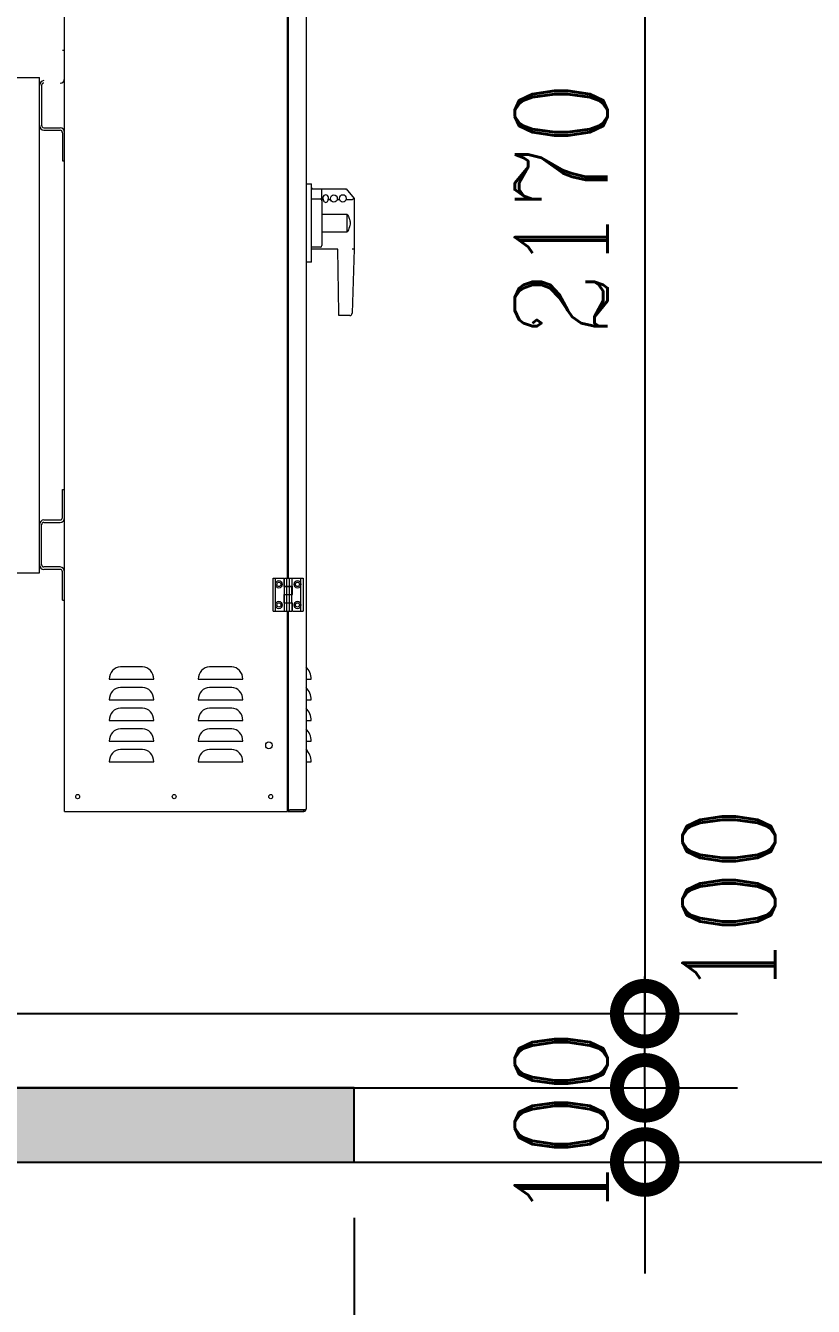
# Model space of a CAD drawing. Extents: x -345393 to -54719, y 203828 to 476815.
# Drawn here: x -318546 to -317485, y 227978 to 229704 of the extents above; entities that cross this region are included whole.
import ezdxf

# ---------------------------------------------------------------- set-up
doc = ezdxf.new("R2010")
doc.units = 0
doc.header["$LTSCALE"] = 1000
doc.header["$MEASUREMENT"] = 0
doc.linetypes.add('DASH', pattern=[0.35, 0.25, -0.1])
doc.layers.get('0').update_dxf_attribs({"color": 252, "linetype": 'CONTINUOUS'})
doc.layers.get('Defpoints').update_dxf_attribs({"color": 252, "linetype": 'CONTINUOUS'})
for name, color, linetype in [('A-墙线', 252, 'CONTINUOUS'), ('暖通-水-标注', 95, 'CONTINUOUS'), ('暖通-水-设备基础', 75, 'DASH')]:
    doc.layers.add(name, color=color, linetype=linetype)
doc.layers.add('暖通-水-设备', color=3, linetype='CONTINUOUS', lineweight=20)
doc.styles.add('M-TEXT2', font='romanc.shx', dxfattribs={"width": 0.8, "bigfont": 'hzf.shx'})
doc.dimstyles.new('暖通-水-尺寸标注50', dxfattribs={"dimscale": 0.5, "dimtxt": 250, "dimasz": 300, "dimexe": 250, "dimexo": 150, "dimgap": 100, "dimtad": 1, "dimdec": 4, "dimrnd": 5, "dimdsep": 46, "dimtxsty": 'M-TEXT2', "dimblk1": 'DOTSMALL', "dimblk2": 'DOTSMALL', "dimsah": 1, "dimcen": 0.09, "dimclrd": 256, "dimclre": 256, "dimclrt": 7, "dimadec": 0, "dimazin": 0, "dimtfac": 1, "dimtdec": 4, "dimtix": 1, "dimtmove": 2, "dimatfit": 3, "dimldrblk": 'DOTSMALL', "dimfxl": 0, "dimtolj": 1, "dimtzin": 0, "dimarcsym": 0})

# ---------------------------------------------------------------- blocks, each defined once
blk = doc.blocks.new('PSRHH3602-LM1')
at = {"color": 95}
for p, q in [((1930, 245), (1930, 1904)), ((2255, 1897.2), (2255, 247.8)), ((2230, 527.5), (2230, 1617.5)), ((2231, 1617.5), (2231, 527.5)), ((1927, 1167), (1930, 1167)), ((1818, 1134), (1896, 1134)), ((1896, 534), (1896, 1134)), ((1899, 1124), (1899, 1076)), ((1902, 1073), (1924, 1073)), ((1902, 1070), (1924, 1070)), ((1927, 1067), (1927, 1033)), ((1927, 1033), (1930, 1033)), ((2255, 1005), (2262.5, 1005)), ((2262.5, 910), (2262.5, 1005)), ((2263, 1000), (2262.5, 1000)), ((2262.5, 999), (2309.2, 999)), ((2263, 1000), (2263, 999)), ((2276.5, 986), (2276.5, 999)), ((2309.2, 999), (2319.9, 987.1)), ((2262.5, 986.8), (2274.5, 986.8)), ((2276.5, 986), (2278.3, 986)), ((2276.5, 984.7), (2276.5, 930.3)), ((2285, 986), (2288.3, 986)), ((2297, 986), (2300.4, 986)), ((2308.9, 986), (2317, 986)), ((2319.9, 987.1), (2320, 987)), ((2320, 987), (2320, 926)), ((2310.5, 967.9), (2276.5, 967.9)), ((2310.5, 947.1), (2310.5, 967.9)), ((2276.5, 947.1), (2310.5, 947.1)), ((2274.5, 928.2), (2262.5, 928.2)), ((2298, 926), (2262.5, 926)), ((2299, 848.5), (2298, 926)), ((2320, 926), (2317, 926.1)), ((2320, 926), (2317.1, 848.4)), ((2262.5, 910), (2255, 910)), ((2299, 845.5), (2299, 848.5)), ((2314.1, 845.5), (2299, 845.5)), ((1927, 601), (1927, 635)), ((1927, 635), (1930, 635)), ((1899, 544), (1899, 592)), ((1902, 598), (1924, 598)), ((1902, 595), (1924, 595)), ((1818, 534), (1896, 534)), ((1924, 541), (1902, 541)), ((1924, 538), (1902, 538)), ((1927, 501), (1927, 535)), ((2211, 487.5), (2211, 527.5)), ((2211, 527.5), (2225, 527.5)), ((2214, 487.5), (2214, 527.5)), ((2225, 527.5), (2225, 517.4)), ((2226, 527.5), (2251, 527.5)), ((2226, 517.6), (2226, 527.5)), ((2229, 487.5), (2229, 527.5)), ((2233, 487.5), (2233, 527.5)), ((2236, 527.5), (2236, 517.6)), ((2248, 487.5), (2248, 527.5)), ((2251, 527.5), (2251, 487.5)), ((2225, 517.4), (2236, 517.4)), ((2226, 517.6), (2237, 517.6)), ((2226, 497.6), (2226, 517.4)), ((2236, 497.6), (2236, 517.4)), ((2237, 507.5), (2237, 517.6)), ((1927, 501), (1930, 501)), ((2225, 507.5), (2237, 507.5)), ((2225, 507.5), (2225, 497.4)), ((2225, 497.4), (2236, 497.4)), ((2226, 497.6), (2237, 497.6)), ((2226, 487.5), (2226, 497.4)), ((2236, 497.4), (2236, 487.5)), ((2237, 487.5), (2237, 497.6)), ((2211, 487.5), (2236, 487.5)), ((2230, 245), (2230, 487.5)), ((2231, 487.5), (2231, 247.8)), ((2237, 487.5), (2251, 487.5)), ((2035, 420), (2005, 420)), ((2155, 420), (2125, 420)), ((1990, 405), (2050, 405)), ((2110, 405), (2170, 405)), ((2255, 405), (2262, 405)), ((2035, 395), (2005, 395)), ((2155, 395), (2125, 395)), ((1990, 380), (2050, 380)), ((2110, 380), (2170, 380)), ((2255, 380), (2262, 380)), ((2035, 370), (2005, 370)), ((2155, 370), (2125, 370)), ((1990, 355), (2050, 355)), ((2035, 345), (2005, 345)), ((2110, 355), (2170, 355)), ((2155, 345), (2125, 345)), ((2255, 355), (2262, 355)), ((1990, 330), (2050, 330)), ((2110, 330), (2170, 330)), ((2255, 330), (2262, 330)), ((2035, 320), (2005, 320)), ((2155, 320), (2125, 320)), ((1990, 305), (2050, 305)), ((2110, 305), (2170, 305)), ((2255, 305), (2262, 305)), ((2230, 285), (2231, 285)), ((2230, 283), (2231, 283)), ((1930, 245), (2230, 245)), ((2231, 245), (2231, 247.8)), ((2231, 245), (2233.8, 245)), ((2252.2, 247), (2233.8, 247)), ((2233.8, 247), (2252.2, 247)), ((2233.8, 245), (2252.2, 245)), ((2252.2, 245), (2252.2, 247))]:
    blk.add_line(p, q, dxfattribs=at)
for centre, radius in [((2292.6, 987.2), 4.5), ((2304.6, 987.4), 4.5), ((2218.5, 520), 4.5), ((2218.5, 520), 2.65), ((2243.5, 520), 4.5), ((2243.5, 520), 2.65), ((2218.5, 495), 4.5), ((2218.5, 495), 2.65), ((2243.5, 495), 4.5), ((2243.5, 495), 2.65), ((2205, 325), 4.25), ((1947.5, 263), 2.6), ((2077.5, 263), 2.6), ((2207.5, 263), 2.6)]:
    blk.add_circle(centre, radius, dxfattribs=at)
for centre, radius, start, end in [((1924, 1133), 6, 270, 0), ((1902, 1124), 6, 90, 180), ((1902, 1124), 3, 90, 180), ((1902, 1076), 6, 180, 270), ((1902, 1076), 3, 180, 270), ((1924, 1067), 6, 0, 90), ((1924, 1067), 3, 0, 90), ((2274.4, 984.7), 2.09, 357.9934, 87.612), ((2281.6, 987.8), 3.81, 332.2134, 207.7866), ((2281.6, 986), 3.37, 179.1527, 0.8473), ((2274.4, 930.3), 2.08, 272.2897, 2.1049), ((2314.1, 848.5), 3, 270, 357.8656), ((1902, 592), 6, 90, 180), ((1902, 592), 3, 90, 180), ((1924, 601), 6, 270, 0), ((1924, 601), 3, 270, 0), ((1902, 544), 6, 180, 270), ((1902, 544), 3, 180, 270), ((1924, 535), 6, 0, 90), ((1924, 535), 3, 0, 90), ((2005, 405), 15, 90, 180), ((2035, 405), 15, 0, 90), ((2125, 405), 15, 90, 180), ((2155, 405), 15, 0, 90), ((2242.4, 405), 19.6, 0, 50.0338), ((2005, 380), 15, 90, 180), ((2035, 380), 15, 0, 90), ((2125, 380), 15, 90, 180), ((2155, 380), 15, 0, 90), ((2242.4, 380), 19.6, 0, 50.0338), ((2005, 355), 15, 90, 180), ((2035, 355), 15, 0, 90), ((2125, 355), 15, 90, 180), ((2155, 355), 15, 0, 90), ((2242.4, 355), 19.6, 0, 50.0338), ((2005, 330), 15, 90, 180), ((2035, 330), 15, 0, 90), ((2125, 330), 15, 90, 180), ((2155, 330), 15, 0, 90), ((2242.4, 330), 19.6, 0, 50.0338), ((2005, 305), 15, 90, 180), ((2035, 305), 15, 0, 90), ((2125, 305), 15, 90, 180), ((2155, 305), 15, 0, 90), ((2242.4, 305), 19.6, 0, 50.0338), ((2233.8, 247.8), 2.8, 180, 270), ((2252.2, 247.8), 2.8, 270, 0)]:
    blk.add_arc(centre, radius, start, end, dxfattribs=at)
for centre, major_axis, ratio, start_param, end_param in [((2308.3, 997), (0.89, 1.99), 0.217852, 0.09672, 1.115862), ((2317, 990.9), (0, 4.88), 0.615385, 3.141593, 3.678679), ((2233.8, 247.8), (-2.8, 0), 0.285714, 0, 1.570796)]:
    blk.add_ellipse(centre, major_axis=major_axis, ratio=ratio, start_param=start_param, end_param=end_param, dxfattribs=at)
for points, knots in [([(2318.5, 986.7), (2318.7, 986.8), (2318.8, 986.9), (2319.1, 987.1), (2319.2, 987.1), (2319.5, 987.2), (2319.6, 987.2), (2319.8, 987.2), (2319.8, 987.2), (2319.9, 987.1)], [0, 0, 0, 0, 0.25, 0.25, 0.5, 0.5, 0.75, 0.75, 1, 1, 1, 1]), ([(2310.5, 967.9), (2311, 967.1), (2311.5, 966.3), (2312.5, 964.7), (2312.9, 963.9), (2313.4, 962.6), (2313.6, 962.1), (2313.9, 961.2), (2314.1, 960.8), (2314.4, 959.4), (2314.5, 958.5), (2314.5, 956.5), (2314.4, 955.6), (2314.1, 954.2), (2313.9, 953.8), (2313.6, 952.9), (2313.4, 952.5), (2312.9, 951.2), (2312.5, 950.3), (2311.5, 948.7), (2311, 947.9), (2310.5, 947.1)], [0, 0, 0, 0, 0.125, 0.125, 0.25, 0.25, 0.3125, 0.3125, 0.375, 0.375, 0.5, 0.5, 0.625, 0.625, 0.6875, 0.6875, 0.75, 0.75, 0.875, 0.875, 1, 1, 1, 1]), ([(2252.2, 247), (2252.6, 247.1), (2252.9, 247.1), (2253.6, 247.3), (2253.9, 247.3), (2254.4, 247.5), (2254.6, 247.5), (2254.9, 247.7), (2255, 247.7), (2255, 247.8)], [0, 0, 0, 0, 0.25, 0.25, 0.5, 0.5, 0.75, 0.75, 1, 1, 1, 1])]:
    blk.add_open_spline(points, degree=3, knots=knots, dxfattribs=at)
blk = doc.blocks.new('_DOTSMALL')
at = {"color": 0, "const_width": 0.5}
blk.add_lwpolyline([(-0.0625, 0, 1), (0.0625, 0, 1)], format="xyb", close=True, dxfattribs=at)
blk = doc.blocks.new('*D175')
at = {"layer": 'Defpoints', "color": 0}
for p in [(-322603.1, 228172.4), (-318103.1, 228172.4), (-318103.1, 227672.4)]:
    blk.add_point(p, dxfattribs=at)
at = {"layer": '暖通-水-标注', "linetype": 'Continuous', "lineweight": -2}
for p, q in [((-322603.1, 228097.4), (-322603.1, 227547.4)), ((-318103.1, 228097.4), (-318103.1, 227547.4)), ((-322603.1, 227672.4), (-318103.1, 227672.4))]:
    blk.add_line(p, q, dxfattribs=at)
at = {"layer": '暖通-水-标注', "lineweight": -2, "xscale": 150, "yscale": 150, "zscale": 150, "rotation": 180}
blk.add_blockref('_DOTSMALL', (-322603.1, 227672.4), dxfattribs=at)
at = {"layer": '暖通-水-标注', "lineweight": -2, "xscale": 150, "yscale": 150, "zscale": 150}
blk.add_blockref('_DOTSMALL', (-318103.1, 227672.4), dxfattribs=at)
at = {"layer": '暖通-水-标注', "color": 7, "insert": (-320353.1, 227784.9), "char_height": 125, "attachment_point": 5, "style": 'M-TEXT2'}
blk.add_mtext('\\A1;4500', dxfattribs=at)
blk = doc.blocks.new('*D176')
at = {"layer": 'Defpoints', "color": 0}
for p in [(-318103.1, 228272.4), (-318103.1, 228172.4), (-317711.9, 228172.4)]:
    blk.add_point(p, dxfattribs=at)
at = {"layer": '暖通-水-标注', "linetype": 'Continuous', "lineweight": -2}
for p, q in [((-317711.9, 228272.4), (-317711.9, 228422.4)), ((-318028.1, 228272.4), (-317586.9, 228272.4)), ((-317711.9, 228272.4), (-317711.9, 228172.4)), ((-318028.1, 228172.4), (-317586.9, 228172.4)), ((-317711.9, 228172.4), (-317711.9, 228022.4))]:
    blk.add_line(p, q, dxfattribs=at)
at = {"layer": '暖通-水-标注', "lineweight": -2, "xscale": 150, "yscale": 150, "zscale": 150}
for p, rotation in [((-317711.9, 228272.4), 270), ((-317711.9, 228172.4), 90)]:
    blk.add_blockref('_DOTSMALL', p, dxfattribs=dict(at, rotation=rotation))
at = {"layer": '暖通-水-标注', "color": 7, "insert": (-317824.4, 228222.4), "char_height": 125, "attachment_point": 5, "rotation": 90, "style": 'M-TEXT2'}
blk.add_mtext('\\A1;100', dxfattribs=at)
blk = doc.blocks.new('*D177')
at = {"layer": 'Defpoints', "color": 0}
for p in [(-319253.1, 228372.4), (-317711.9, 228372.4), (-319253.1, 228272.4)]:
    blk.add_point(p, dxfattribs=at)
at = {"layer": '暖通-水-标注', "linetype": 'Continuous', "lineweight": -2}
for p, q in [((-319178.1, 228372.4), (-317586.9, 228372.4)), ((-317711.9, 228272.4), (-317711.9, 228372.4)), ((-319178.1, 228272.4), (-317586.9, 228272.4))]:
    blk.add_line(p, q, dxfattribs=at)
at = {"layer": '暖通-水-标注', "lineweight": -2, "xscale": 150, "yscale": 150, "zscale": 150}
for p, rotation in [((-317711.9, 228372.4), 90), ((-317711.9, 228272.4), 270)]:
    blk.add_blockref('_DOTSMALL', p, dxfattribs=dict(at, rotation=rotation))
at = {"layer": '暖通-水-标注', "color": 7, "insert": (-317598.7, 228522.3), "char_height": 125, "attachment_point": 5, "rotation": 90, "style": 'M-TEXT2'}
blk.add_mtext('\\A1;100', dxfattribs=at)
blk = doc.blocks.new('A$C1C3D48BC')
h = blk.add_hatch()
h.set_pattern_fill('AR-CONC', style=0)
h.set_pattern_definition([(50, (-54709.12, -16608.72), (182.18467, -15.9391), [19.05, -209.55]), (355, (-54709.12, -16608.72), (-35.2428, 191.05664), [15.24, -167.64]), (100.451, (-54693.94, -16610.04), (146.9425, 175.1167), [16.19, -178.09]), (46.1842, (-54709.12, -16557.92), (271.079, -42.0423), [28.575, -314.325]), (96.6356, (-54686.53, -16561.42), (237.4042, 247.4256), [24.285, -267.135]), (351.184, (-54709.12, -16557.92), (237.4046, 247.4251), [22.86, -251.46]), (21, (-54683.72, -16570.62), (151.61488, -102.26552), [19.05, -209.55]), (326, (-54683.72, -16570.62), (61.802, 184.18797), [15.24, -167.64]), (71.4514, (-54671.09, -16579.14), (213.4165, 81.92286), [16.19, -178.09]), (37.5, (-54709.124, -16608.716), (3.0886, 84.55504), [0, -165.608, 0, -170.18, 0, -168.275]), (7.5, (-54709.12, -16608.72), (66.81966, 100.18057), [0, -97.028, 0, -161.798, 0, -64.135]), (327.5, (-54765.766, -16608.716), (135.590595, -5.728744), [0, -63.5, 0, -198.12, 0, -262.89]), (317.5, (-54791.17, -16608.72), (148.12918, 25.4265), [0, -82.55, 0, -131.572, 0, -186.69])])
h.paths.add_polyline_path([(4500, -100), (4500, 0), (0, 0), (0, -100)])
at = {"color": 2}
blk.add_lwpolyline([(4500, -100), (0, -100), (0, 0), (4500, 0)], close=True, dxfattribs=at)
blk = doc.blocks.new('*D178')
at = {"layer": 'Defpoints', "color": 0}
for p in [(-318331.8, 230542.4), (-318531.5, 228372.4), (-317711.9, 228372.4)]:
    blk.add_point(p, dxfattribs=at)
at = {"layer": '暖通-水-标注', "linetype": 'Continuous', "lineweight": -2}
for p, q in [((-318256.8, 230542.4), (-317586.9, 230542.4)), ((-317711.9, 230542.4), (-317711.9, 228372.4)), ((-318456.5, 228372.4), (-317586.9, 228372.4))]:
    blk.add_line(p, q, dxfattribs=at)
at = {"layer": '暖通-水-标注', "lineweight": -2, "xscale": 150, "yscale": 150, "zscale": 150}
for p, rotation in [((-317711.9, 230542.4), 90), ((-317711.9, 228372.4), 270)]:
    blk.add_blockref('_DOTSMALL', p, dxfattribs=dict(at, rotation=rotation))
at = {"layer": '暖通-水-标注', "color": 7, "insert": (-317824.4, 229457.4), "char_height": 125, "attachment_point": 5, "rotation": 90, "style": 'M-TEXT2'}
blk.add_mtext('\\A1;2170', dxfattribs=at)
blk = doc.blocks.new('*D193')
at = {"layer": 'Defpoints', "color": 0}
for p in [(-318103.1, 228172.4), (-315603.1, 228172.4), (-315603.1, 227672.4)]:
    blk.add_point(p, dxfattribs=at)
at = {"layer": '暖通-水-标注', "linetype": 'Continuous', "lineweight": -2}
for p, q in [((-318103.1, 228097.4), (-318103.1, 227547.4)), ((-315603.1, 228097.4), (-315603.1, 227547.4)), ((-318103.1, 227672.4), (-315603.1, 227672.4))]:
    blk.add_line(p, q, dxfattribs=at)
at = {"layer": '暖通-水-标注', "lineweight": -2, "xscale": 150, "yscale": 150, "zscale": 150, "rotation": 180}
blk.add_blockref('_DOTSMALL', (-318103.1, 227672.4), dxfattribs=at)
at = {"layer": '暖通-水-标注', "lineweight": -2, "xscale": 150, "yscale": 150, "zscale": 150}
blk.add_blockref('_DOTSMALL', (-315603.1, 227672.4), dxfattribs=at)
at = {"layer": '暖通-水-标注', "color": 7, "insert": (-316853.1, 227784.9), "char_height": 125, "attachment_point": 5, "style": 'M-TEXT2'}
blk.add_mtext('\\A1;2500', dxfattribs=at)
blk = doc.blocks.new('*D196')
at = {"layer": 'Defpoints', "color": 0}
for p in [(-316753.1, 230872.4), (-317663.6, 228172.4), (-317102.3, 228172.4)]:
    blk.add_point(p, dxfattribs=at)
at = {"layer": '暖通-水-标注', "linetype": 'Continuous', "lineweight": -2}
for p, q in [((-316828.1, 230872.4), (-317227.3, 230872.4)), ((-317102.3, 230872.4), (-317102.3, 228172.4)), ((-317588.6, 228172.4), (-316977.3, 228172.4))]:
    blk.add_line(p, q, dxfattribs=at)
at = {"layer": '暖通-水-标注', "lineweight": -2, "xscale": 150, "yscale": 150, "zscale": 150}
for p, rotation in [((-317102.3, 230872.4), 90), ((-317102.3, 228172.4), 270)]:
    blk.add_blockref('_DOTSMALL', p, dxfattribs=dict(at, rotation=rotation))
at = {"layer": '暖通-水-标注', "color": 7, "insert": (-317214.8, 229522.4), "char_height": 125, "attachment_point": 5, "rotation": 90, "style": 'M-TEXT2'}
blk.add_mtext('\\A1;2700', dxfattribs=at)

msp = doc.modelspace()

# ---------------------------------------------------------------- linework, layer by layer
at = {"color": 2}
msp.add_lwpolyline([(-322603.07647, 228172.36292), (-318103.07647, 228172.36292), (-318103.07647, 228272.36292), (-322603.07647, 228272.36292)], close=True, dxfattribs=at)
at = {"layer": 'A-墙线'}
msp.add_line((-328603.07647, 228172.36292), (-314943.23024, 228172.36292), dxfattribs=at)

# ---------------------------------------------------------------- block references
at = {"layer": '暖通-水-设备', "yscale": 1.112820512818871}
msp.add_blockref('PSRHH3602-LM1', (-320423.07647, 228372.36292), dxfattribs=at)
at = {"layer": '暖通-水-设备基础', "color": 251, "xscale": -1}
msp.add_blockref('A$C1C3D48BC', (-318103.07647, 228272.36292), dxfattribs=at)

# ---------------------------------------------------------------- dimensions: what is measured, and where the dimension line sits
at = {"layer": '暖通-水-标注'}
for base, p1, p2, picture, middle in [((-317102.30061, 228172.36292), (-316753.07647, 230872.36292), (-317663.56607, 228172.36292), '*D196', (-317214.80061, 229522.36292)), ((-317711.92637, 228372.36292), (-318331.82647, 230542.36292), (-318531.54475, 228372.36292), '*D178', (-317824.42637, 229457.36292)), ((-317711.92637, 228172.36292), (-318103.07647, 228272.36292), (-318103.07647, 228172.36292), '*D176', (-317824.42637, 228222.36292))]:
    dim = msp.add_linear_dim(base=base, p1=p1, p2=p2, angle=90, dimstyle='暖通-水-尺寸标注50', dxfattribs=at)
    dim.commit()
    dim.dimension.update_dxf_attribs({"geometry": picture, "text_midpoint": middle})
dim = msp.add_linear_dim(base=(-317711.92637, 228372.36292), p1=(-319253.07647, 228272.36292), p2=(-319253.07647, 228372.36292), angle=90, dimstyle='暖通-水-尺寸标注50', dxfattribs=at)
dim.commit()
dim.dimension.update_dxf_attribs({"geometry": '*D177', "text_midpoint": (-317598.72756, 228522.34745), "dimtype": 160})
for base, p1, p2, picture, middle in [((-318103.07647, 227672.36292), (-322603.07647, 228172.36292), (-318103.07647, 228172.36292), '*D175', (-320353.07647, 227784.86292)), ((-315603.07647, 227672.36292), (-318103.07647, 228172.36292), (-315603.07647, 228172.36292), '*D193', (-316853.07647, 227784.86292))]:
    dim = msp.add_linear_dim(base=base, p1=p1, p2=p2, dimstyle='暖通-水-尺寸标注50', dxfattribs=at)
    dim.commit()
    dim.dimension.update_dxf_attribs({"geometry": picture, "text_midpoint": middle})

doc.saveas('drawing.dxf')
